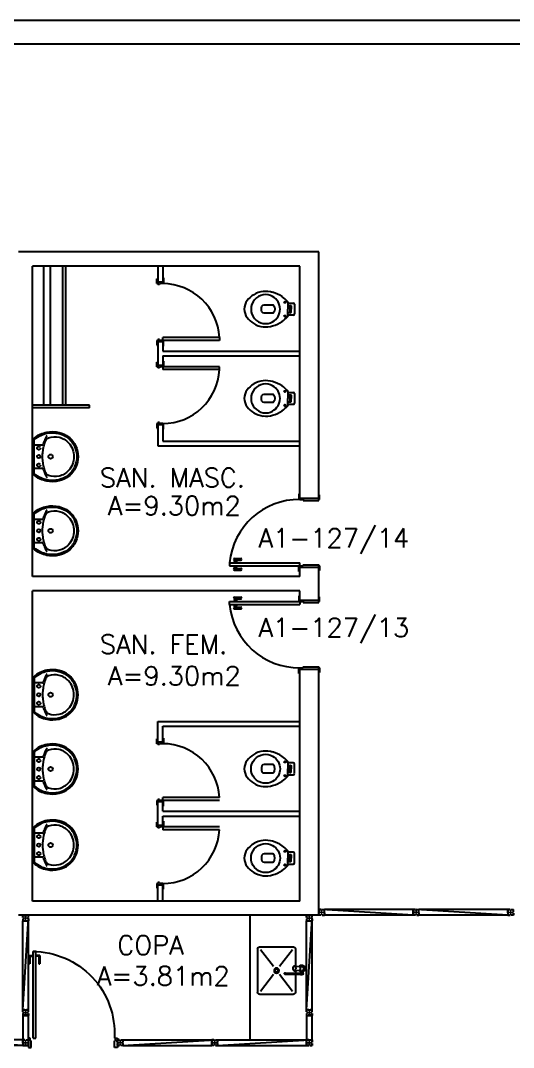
# Model space of a CAD drawing. Extents: x -31 to 207, y 425 to 518.
# Drawn here: x 105.24 to 110.45, y 444.91 to 455.77 of the extents above; entities that cross this region are included whole.
import ezdxf
from ezdxf.enums import TextEntityAlignment as Align

# ---------------------------------------------------------------- set-up
doc = ezdxf.new("R2010")
doc.units = 0
doc.header["$LTSCALE"] = 0.01
doc.header["$MEASUREMENT"] = 0
doc.linetypes.add('HIDDEN', pattern=[0.375, 0.25, -0.125])
doc.layers.get('0').update_dxf_attribs({"linetype": 'CONTINUOUS'})
for name, color, linetype in [('ALV', 2, 'CONTINUOUS'), ('AREA', 2, 'CONTINUOUS'), ('BANC', 2, 'CONTINUOUS'), ('DIV', 2, 'CONTINUOUS'), ('PEÇAS', 1, 'CONTINUOUS'), ('PORTA', 2, 'CONTINUOUS'), ('TEXTO', 2, 'CONTINUOUS'), ('TEXTO-ENDEREÇO', 2, 'CONTINUOUS')]:
    doc.layers.add(name, color=color, linetype=linetype)
doc.styles.add('UNB-100', font='simplex.shx', dxfattribs={"height": 0.2})
doc.styles.add('UNB-100-1', font='simplex.shx', dxfattribs={"height": 0.2})

# ---------------------------------------------------------------- blocks, each defined once
blk = doc.blocks.new('DIVMT-SLS')
for p, q in [((-0.03, 0.03), (-0.03, 0.006)), ((-0.008, 0.03), (-0.03, 0.03)), ((-0.0185, 0.006), (-0.03, 0.006)), ((-0.0185, -0.006), (-0.0185, 0.006)), ((-0.008, 0.03), (-0.008, 0.02)), ((-0.008, 0.02), (0.008, 0.02)), ((-0.0051, 0), (0.0051, 0)), ((0.0051, 0), (-0.0051, 0)), ((-0.0051, 0), (0.0051, 0)), ((0.97, -0.03), (0, 0.03)), ((0, -0.0051), (0, 0.0051)), ((0, 0.0051), (0, -0.0051)), ((0.008, 0.03), (0.008, 0.02)), ((0.008, 0.03), (0.03, 0.03)), ((0.0205, 0.006), (0.03, 0.006)), ((0.0205, -0.006), (0.0205, 0.006)), ((0.0205, 0.006), (0.0205, -0.006)), ((0.0205, 0.006), (0.03, 0.006)), ((0.97, 0.03), (0.03, 0.03)), ((0.03, 0.006), (0.03, 0.03)), ((0.03, -0.03), (0.03, 0.03)), ((0.03, -0.005), (0.03, 0.005)), ((0.97, 0.03), (0.97, 0.009)), ((0.97, 0.009), (0.97, 0.027)), ((0.9795, 0.006), (0.97, 0.006)), ((0.97, -0.005), (0.97, 0.005)), ((0.9795, 0.006), (0.9795, -0.006)), ((1.0051, 0), (0.9949, 0)), ((1, 0.0051), (1, -0.0051)), ((-0.0185, -0.006), (-0.03, -0.006)), ((-0.03, -0.03), (-0.03, -0.006)), ((-0.008, -0.03), (-0.03, -0.03)), ((-0.008, -0.03), (-0.008, -0.02)), ((-0.008, -0.02), (0.008, -0.02)), ((0.008, -0.03), (0.008, -0.02)), ((0.008, -0.03), (0.03, -0.03)), ((0.0205, -0.006), (0.03, -0.006)), ((0.0205, -0.006), (0.03, -0.006)), ((0.03, -0.006), (0.03, -0.03)), ((0.97, -0.03), (0.03, -0.03)), ((0.9795, -0.006), (0.97, -0.006)), ((0.97, -0.009), (0.97, -0.027))]:
    blk.add_line(p, q)
blk = doc.blocks.new('A$C05182219')
at = {"layer": 'DIV'}
for p, q in [((0, 0.038), (0, 0.06)), ((0.024, 0.06), (0, 0.06)), ((0, 0.038), (0.01, 0.038)), ((0, 0.022), (0, 0)), ((0, 0.022), (0.01, 0.022)), ((0, 0), (0.024, 0)), ((0.01, 0.022), (0.01, 0.038)), ((0.024, 0.051), (0.024, 0.06)), ((0.024, 0.051), (0.024, 0.06)), ((0.024, 0.051), (0.036, 0.051)), ((0.036, 0.051), (0.024, 0.051)), ((0.036, 0.012), (0.024, 0.012)), ((0.024, 0.012), (0.024, 0)), ((0.025, 0.03), (0.035, 0.03)), ((0.035, 0.03), (0.025, 0.03)), ((0.03, 0.025), (0.03, 0.035)), ((0.03, 0.035), (0.03, 0.025)), ((0.03, 0.025), (0.03, 0.035)), ((0.036, 0.051), (0.036, 0.06)), ((0.036, 0.051), (0.036, 0.06)), ((0.036, 0.06), (0.06, 0.06)), ((0.036, 0.012), (0.036, 0)), ((0.06, 0), (0.036, 0)), ((0.05, 0.022), (0.05, 0.038)), ((0.06, 0.038), (0.05, 0.038)), ((0.06, 0.022), (0.05, 0.022)), ((0.06, 0.038), (0.06, 0.06)), ((0.06, 0.022), (0.06, 0))]:
    blk.add_line(p, q, dxfattribs=at)
blk = doc.blocks.new('PDV2D-SLS')
at = {"layer": 'DIV'}
for p, q in [((0.03, 0.05), (0.06, 0.05)), ((0.03, 0.035), (0.03, 0.05)), ((0.03, -0.035), (0.03, 0.035)), ((0.06, 0.05), (0.06, -0.02)), ((0.941, 0.05), (0.941, -0.02)), ((0.971, 0.05), (0.941, 0.05)), ((0.971, 0.035), (0.971, 0.05)), ((0.971, -0.035), (0.971, 0.035)), ((0.03, -0.05), (0.03, -0.035)), ((0.05, -0.05), (0.03, -0.05)), ((0.05, -0.02), (0.06, -0.02)), ((0.05, -0.02), (0.05, -0.05)), ((0.079, -0.05), (0.109, -0.05)), ((0.079, -0.05), (0.079, -0.965)), ((0.109, -0.05), (0.109, -0.965)), ((0.951, -0.02), (0.941, -0.02)), ((0.951, -0.02), (0.951, -0.05)), ((0.951, -0.05), (0.971, -0.05)), ((0.971, -0.05), (0.971, -0.035)), ((0.036, -0.925), (0.036, -0.835)), ((0.046, -0.835), (0.036, -0.835)), ((0.046, -0.915), (0.046, -0.835)), ((0.141, -0.915), (0.141, -0.835)), ((0.141, -0.835), (0.151, -0.835)), ((0.151, -0.925), (0.151, -0.835)), ((0.036, -0.925), (0.076, -0.925)), ((0.046, -0.915), (0.076, -0.915)), ((0.109, -0.965), (0.079, -0.965)), ((0.141, -0.915), (0.111, -0.915)), ((0.151, -0.925), (0.111, -0.925))]:
    blk.add_line(p, q, dxfattribs=at)
blk.add_arc((0.076, -0.1), 0.865, 270, 3.3214, dxfattribs=at)
blk = doc.blocks.new('A$C176C1979')
at = {"layer": 'DIV'}
for p, q in [((0, 0.038), (0, 0.06)), ((0.024, 0.06), (0, 0.06)), ((0, 0.038), (0.01, 0.038)), ((0, 0.022), (0, 0)), ((0, 0.022), (0.01, 0.022)), ((0, 0), (0.024, 0)), ((0.01, 0.022), (0.01, 0.038)), ((0.024, 0.051), (0.024, 0.06)), ((0.024, 0.051), (0.024, 0.06)), ((0.024, 0.051), (0.036, 0.051)), ((0.036, 0.051), (0.024, 0.051)), ((0.036, 0.012), (0.024, 0.012)), ((0.024, 0.012), (0.024, 0)), ((0.025, 0.03), (0.035, 0.03)), ((0.035, 0.03), (0.025, 0.03)), ((0.03, 0.025), (0.03, 0.035)), ((0.03, 0.035), (0.03, 0.025)), ((0.03, 0.025), (0.03, 0.035)), ((0.036, 0.051), (0.036, 0.06)), ((0.036, 0.051), (0.036, 0.06)), ((0.036, 0.06), (0.06, 0.06)), ((0.036, 0.012), (0.036, 0)), ((0.06, 0), (0.036, 0)), ((0.05, 0.022), (0.05, 0.038)), ((0.06, 0.038), (0.05, 0.038)), ((0.06, 0.022), (0.05, 0.022)), ((0.06, 0.038), (0.06, 0.06)), ((0.06, 0.022), (0.06, 0))]:
    blk.add_line(p, q, dxfattribs=at)
blk = doc.blocks.new('A$C59127E7D')
at = {"layer": 'DIV'}
for p, q in [((0, 0.038), (0, 0.06)), ((0.024, 0.06), (0, 0.06)), ((0, 0.038), (0.01, 0.038)), ((0, 0.022), (0, 0)), ((0, 0.022), (0.01, 0.022)), ((0, 0), (0.024, 0)), ((0.01, 0.022), (0.01, 0.038)), ((0.024, 0.051), (0.024, 0.06)), ((0.024, 0.051), (0.024, 0.06)), ((0.024, 0.051), (0.036, 0.051)), ((0.036, 0.051), (0.024, 0.051)), ((0.036, 0.012), (0.024, 0.012)), ((0.024, 0.012), (0.024, 0)), ((0.025, 0.03), (0.035, 0.03)), ((0.035, 0.03), (0.025, 0.03)), ((0.03, 0.025), (0.03, 0.035)), ((0.03, 0.035), (0.03, 0.025)), ((0.03, 0.025), (0.03, 0.035)), ((0.036, 0.051), (0.036, 0.06)), ((0.036, 0.051), (0.036, 0.06)), ((0.036, 0.06), (0.06, 0.06)), ((0.036, 0.012), (0.036, 0)), ((0.06, 0), (0.036, 0)), ((0.05, 0.022), (0.05, 0.038)), ((0.06, 0.038), (0.05, 0.038)), ((0.06, 0.022), (0.05, 0.022)), ((0.06, 0.038), (0.06, 0.06)), ((0.06, 0.022), (0.06, 0))]:
    blk.add_line(p, q, dxfattribs=at)
blk = doc.blocks.new('INOXA1-P-TTN')
for p, q in [((0.12, 0.23), (0.12, 0.047)), ((0.22, 0.25), (0.14, 0.25)), ((0.15, 0.22), (0.287, 0.043)), ((0.5, 0.25), (0.22, 0.25)), ((0.353, 0.043), (0.49, 0.22)), ((0.52, 0.23), (0.52, -0.23)), ((0.043, 0.008), (0.043, -0.022)), ((0.062, 0.04), (0.071, 0.04)), ((0.131, 0.048), (0.076, 0.043)), ((0.131, -0.002), (0.076, 0.003)), ((0.22, -0.027), (0.054, -0.027)), ((0.22, -0.037), (0.054, -0.037)), ((0.063, -0.003), (0.063, -0.021)), ((0.12, -0.001), (0.12, -0.027)), ((0.12, -0.037), (0.12, -0.23)), ((0.15, -0.22), (0.287, -0.043)), ((0.231, -0.027), (0.22, -0.027)), ((0.231, -0.037), (0.22, -0.037)), ((0.353, -0.043), (0.49, -0.22)), ((0.22, -0.25), (0.14, -0.25)), ((0.5, -0.25), (0.22, -0.25))]:
    blk.add_line(p, q)
blk.add_lwpolyline([(0.076, 0.003), (0.072, 0.004), (0.069, 0.009), (0.067, 0.015), (0.066, 0.023), (0.067, 0.031), (0.069, 0.037), (0.072, 0.042), (0.076, 0.043)])
blk.add_lwpolyline([(0.131, 0.048), (0.137, 0.046), (0.143, 0.041), (0.147, 0.033), (0.148, 0.023), (0.147, 0.013), (0.143, 0.006), (0.137, 0), (0.131, -0.002), (0.125, 0), (0.119, 0.006), (0.115, 0.013), (0.114, 0.023), (0.115, 0.033), (0.119, 0.041), (0.125, 0.046)], close=True)
for radius in [0.0266, 0.0163]:
    blk.add_circle((0.32, 0), radius)
for centre, radius, start, end in [((0.14, 0.23), 0.02, 90, 180), ((0.5, 0.23), 0.02, 360, 90), ((0.054, 0.023), 0.0349, 36.1705, 252.2568), ((0.054, 0.023), 0.0189, 62.7367, 235.7375), ((0.073, -0.003), 0.01, 102.8285, 180), ((0.054, 0.023), 0.0349, 285.5373, 323.9987), ((0.054, -0.032), 0.0145, 20.161, 339.839), ((0.054, -0.032), 0.005, 90.0037, 269.9963), ((0.231, -0.032), 0.00738, 222.6559, 137.3441), ((0.231, -0.032), 0.005, 269.9935, 90.0065), ((0.14, -0.23), 0.02, 180, 270), ((0.5, -0.23), 0.02, 270, 360)]:
    blk.add_arc(centre, radius, start, end)

msp = doc.modelspace()

# ---------------------------------------------------------------- linework, layer by layer
at = {"layer": 'ALV'}
for p, q in [((108.39, 453.324), (105.215, 453.324)), ((108.39, 450.72), (108.39, 453.324)), ((105.365, 449.89), (105.365, 453.174)), ((108.19, 453.174), (105.365, 453.174)), ((105.485, 451.704), (105.485, 453.174)), ((105.555, 451.704), (105.555, 453.174)), ((105.685, 451.704), (105.685, 453.174)), ((105.715, 451.704), (105.715, 453.174)), ((108.19, 450.72), (108.19, 453.174)), ((105.965, 451.704), (105.365, 451.704)), ((105.965, 451.674), (105.365, 451.674)), ((105.965, 451.674), (105.965, 451.704)), ((108.19, 450.72), (108.39, 450.72)), ((108.19, 449.99), (108.39, 449.99)), ((108.19, 449.89), (108.19, 449.99)), ((108.19, 449.89), (108.19, 449.99)), ((108.39, 449.64), (108.39, 449.99)), ((108.39, 449.64), (108.39, 449.99)), ((108.19, 449.89), (105.365, 449.89)), ((108.19, 449.74), (105.365, 449.74)), ((105.365, 446.457), (105.365, 449.74)), ((108.19, 449.64), (108.19, 449.74)), ((108.19, 449.64), (108.19, 449.74)), ((108.19, 449.64), (108.39, 449.64)), ((108.19, 448.91), (108.39, 448.91)), ((108.19, 446.457), (108.19, 448.91)), ((108.39, 446.307), (108.39, 448.91)), ((108.19, 446.457), (105.365, 446.457)), ((108.39, 446.307), (105.215, 446.307))]:
    msp.add_line(p, q, dxfattribs=at)
at = {"layer": 'BANC'}
for p, q in [((198.406, 455.772), (-17.61, 455.772)), ((198.406, 455.522), (-17.61, 455.522)), ((107.66, 446.307), (107.66, 444.988))]:
    msp.add_line(p, q, dxfattribs=at)
at = {"layer": 'DIV'}
for p, q in [((106.69, 453.174), (106.69, 453.004)), ((106.74, 453.174), (106.74, 453.004)), ((106.68, 452.989), (106.68, 453.039)), ((106.68, 453.039), (106.69, 453.039)), ((106.74, 453.049), (106.75, 453.049)), ((106.75, 453.049), (106.75, 452.999)), ((106.69, 452.989), (106.68, 452.989)), ((106.74, 453.004), (106.69, 453.004)), ((106.69, 453.004), (106.69, 452.989)), ((106.69, 452.979), (106.69, 452.989)), ((106.705, 452.979), (106.69, 452.979)), ((106.74, 452.989), (106.705, 452.989)), ((106.705, 452.989), (106.705, 452.979)), ((106.74, 453.004), (106.74, 452.999)), ((106.75, 452.999), (106.74, 452.999)), ((106.74, 452.999), (106.74, 452.989)), ((106.69, 452.389), (106.68, 452.389)), ((106.68, 452.389), (106.68, 452.339)), ((106.705, 452.399), (106.69, 452.399)), ((106.69, 452.399), (106.69, 452.389)), ((106.69, 452.374), (106.69, 452.389)), ((106.705, 452.389), (106.705, 452.399)), ((106.74, 452.389), (106.705, 452.389)), ((107.34, 452.419), (106.74, 452.419)), ((106.74, 452.389), (106.74, 452.419)), ((106.74, 452.379), (106.74, 452.389)), ((107.34, 452.389), (106.74, 452.389)), ((106.75, 452.379), (106.74, 452.379)), ((106.74, 452.374), (106.74, 452.379)), ((106.75, 452.329), (106.75, 452.379)), ((107.34, 452.419), (107.34, 452.389)), ((106.68, 452.339), (106.69, 452.339)), ((106.74, 452.374), (106.69, 452.374)), ((106.69, 452.374), (106.69, 452.124)), ((106.74, 452.374), (106.74, 452.274)), ((106.74, 452.329), (106.75, 452.329)), ((106.74, 452.274), (108.19, 452.274)), ((106.68, 452.109), (106.68, 452.159)), ((106.68, 452.159), (106.69, 452.159)), ((106.74, 452.224), (108.19, 452.224)), ((106.74, 452.224), (106.74, 452.124)), ((106.74, 452.169), (106.75, 452.169)), ((106.75, 452.169), (106.75, 452.119)), ((106.69, 452.109), (106.68, 452.109)), ((106.74, 452.124), (106.69, 452.124)), ((106.69, 452.124), (106.69, 452.109)), ((106.69, 452.099), (106.69, 452.109)), ((106.705, 452.099), (106.69, 452.099)), ((106.74, 452.109), (106.705, 452.109)), ((106.705, 452.109), (106.705, 452.099)), ((106.74, 452.124), (106.74, 452.119)), ((106.75, 452.119), (106.74, 452.119)), ((106.74, 452.119), (106.74, 452.109)), ((107.34, 452.109), (106.74, 452.109)), ((106.74, 452.109), (106.74, 452.079)), ((107.34, 452.079), (106.74, 452.079)), ((107.34, 452.079), (107.34, 452.109)), ((106.69, 451.509), (106.68, 451.509)), ((106.68, 451.509), (106.68, 451.459)), ((106.705, 451.519), (106.69, 451.519)), ((106.69, 451.519), (106.69, 451.509)), ((106.69, 451.494), (106.69, 451.509)), ((106.705, 451.509), (106.705, 451.519)), ((106.74, 451.509), (106.705, 451.509)), ((106.74, 451.499), (106.74, 451.509)), ((106.68, 451.459), (106.69, 451.459)), ((106.69, 451.494), (106.69, 451.274)), ((106.74, 451.494), (106.69, 451.494)), ((106.75, 451.499), (106.74, 451.499)), ((106.74, 451.494), (106.74, 451.499)), ((106.74, 451.494), (106.74, 451.324)), ((106.74, 451.449), (106.75, 451.449)), ((106.75, 451.449), (106.75, 451.499)), ((106.74, 451.324), (108.19, 451.324)), ((106.69, 451.274), (108.19, 451.274)), ((106.69, 448.137), (106.69, 448.357)), ((106.69, 448.357), (108.19, 448.357)), ((106.74, 448.137), (106.74, 448.307)), ((106.74, 448.307), (108.19, 448.307)), ((106.68, 448.172), (106.69, 448.172)), ((106.68, 448.122), (106.68, 448.172)), ((106.74, 448.182), (106.75, 448.182)), ((106.75, 448.182), (106.75, 448.132)), ((106.69, 448.122), (106.68, 448.122)), ((106.69, 448.137), (106.69, 448.122)), ((106.74, 448.137), (106.69, 448.137)), ((106.69, 448.112), (106.69, 448.122)), ((106.705, 448.112), (106.69, 448.112)), ((106.705, 448.122), (106.705, 448.112)), ((106.74, 448.122), (106.705, 448.122)), ((106.74, 448.137), (106.74, 448.132)), ((106.74, 448.132), (106.74, 448.122)), ((106.75, 448.132), (106.74, 448.132)), ((106.68, 447.522), (106.68, 447.472)), ((106.69, 447.522), (106.68, 447.522)), ((106.69, 447.532), (106.69, 447.522)), ((106.705, 447.532), (106.69, 447.532)), ((106.69, 447.507), (106.69, 447.522)), ((106.69, 447.257), (106.69, 447.507)), ((106.74, 447.507), (106.69, 447.507)), ((106.705, 447.522), (106.705, 447.532)), ((106.74, 447.522), (106.705, 447.522)), ((106.74, 447.522), (106.74, 447.552)), ((107.34, 447.552), (106.74, 447.552)), ((107.34, 447.522), (106.74, 447.522)), ((106.74, 447.512), (106.74, 447.522)), ((106.74, 447.507), (106.74, 447.512)), ((106.75, 447.512), (106.74, 447.512)), ((106.74, 447.407), (106.74, 447.507)), ((106.75, 447.462), (106.75, 447.512)), ((106.68, 447.472), (106.69, 447.472)), ((106.74, 447.462), (106.75, 447.462)), ((106.74, 447.407), (108.19, 447.407)), ((106.68, 447.292), (106.69, 447.292)), ((106.68, 447.242), (106.68, 447.292)), ((106.74, 447.257), (106.74, 447.357)), ((106.74, 447.357), (108.19, 447.357)), ((106.74, 447.302), (106.75, 447.302)), ((106.75, 447.302), (106.75, 447.252)), ((106.69, 447.242), (106.68, 447.242)), ((106.69, 447.257), (106.69, 447.242)), ((106.74, 447.257), (106.69, 447.257)), ((106.69, 447.232), (106.69, 447.242)), ((106.705, 447.232), (106.69, 447.232)), ((106.705, 447.242), (106.705, 447.232)), ((106.74, 447.242), (106.705, 447.242)), ((106.74, 447.257), (106.74, 447.252)), ((106.74, 447.252), (106.74, 447.242)), ((106.75, 447.252), (106.74, 447.252)), ((106.74, 447.242), (106.74, 447.212)), ((107.34, 447.242), (106.74, 447.242)), ((107.34, 447.212), (106.74, 447.212)), ((106.68, 446.642), (106.68, 446.592)), ((106.69, 446.642), (106.68, 446.642)), ((106.69, 446.652), (106.69, 446.642)), ((106.705, 446.652), (106.69, 446.652)), ((106.69, 446.627), (106.69, 446.642)), ((106.74, 446.627), (106.69, 446.627)), ((106.69, 446.457), (106.69, 446.627)), ((106.705, 446.642), (106.705, 446.652)), ((106.74, 446.642), (106.705, 446.642)), ((106.74, 446.632), (106.74, 446.642)), ((106.74, 446.627), (106.74, 446.632)), ((106.75, 446.632), (106.74, 446.632)), ((106.74, 446.457), (106.74, 446.627)), ((106.75, 446.582), (106.75, 446.632)), ((105.26, 445.247), (105.26, 444.988)), ((105.26, 445.247), (105.32, 445.247)), ((105.32, 444.988), (105.32, 445.247)), ((108.26, 445.247), (108.32, 445.247)), ((108.26, 445.247), (108.26, 444.988)), ((108.32, 444.988), (108.32, 445.247)), ((105.26, 444.928), (105.32, 444.928)), ((108.26, 444.988), (108.32, 444.988))]:
    msp.add_line(p, q, dxfattribs=at)
for centre, start, end in [((106.74, 452.389), 2.866, 90), ((106.74, 452.109), 270, 357.134), ((106.74, 447.522), 2.866, 90), ((106.74, 447.242), 270, 357.134)]:
    msp.add_arc(centre, 0.6, start, end, dxfattribs=at)
at = {"layer": 'PEÇAS'}
for p, q in [((108.063, 452.794), (108.063, 452.789)), ((108.063, 452.789), (108.063, 452.782)), ((108.063, 452.782), (108.121, 452.782)), ((108.133, 452.771), (108.133, 452.719)), ((108.133, 452.719), (108.133, 452.668)), ((108.063, 452.657), (108.063, 452.65)), ((108.121, 452.657), (108.063, 452.657)), ((108.063, 452.65), (108.063, 452.645)), ((108.063, 451.849), (108.063, 451.844)), ((108.063, 451.844), (108.063, 451.837)), ((108.063, 451.837), (108.121, 451.837)), ((108.133, 451.826), (108.133, 451.775)), ((108.133, 451.775), (108.133, 451.723)), ((108.063, 451.712), (108.063, 451.706)), ((108.121, 451.712), (108.063, 451.712)), ((108.063, 451.706), (108.063, 451.7)), ((105.38, 451.284), (105.469, 451.284)), ((105.469, 451.033), (105.38, 451.033)), ((105.38, 450.499), (105.469, 450.499)), ((105.469, 450.248), (105.38, 450.248)), ((105.469, 448.765), (105.38, 448.765)), ((105.38, 448.514), (105.469, 448.514)), ((105.469, 447.98), (105.38, 447.98)), ((108.063, 447.925), (108.063, 447.931)), ((108.063, 447.919), (108.063, 447.925)), ((108.121, 447.919), (108.063, 447.919)), ((108.133, 447.856), (108.133, 447.908)), ((108.133, 447.805), (108.133, 447.856)), ((105.38, 447.729), (105.469, 447.729)), ((108.063, 447.794), (108.121, 447.794)), ((108.063, 447.787), (108.063, 447.794)), ((108.063, 447.782), (108.063, 447.787)), ((105.469, 447.175), (105.38, 447.175)), ((108.063, 446.981), (108.063, 446.986)), ((108.063, 446.974), (108.063, 446.981)), ((108.121, 446.974), (108.063, 446.974)), ((108.133, 446.912), (108.133, 446.963)), ((105.38, 446.924), (105.469, 446.924)), ((108.063, 446.849), (108.121, 446.849)), ((108.063, 446.842), (108.063, 446.849)), ((108.063, 446.837), (108.063, 446.842)), ((108.133, 446.86), (108.133, 446.912))]:
    msp.add_line(p, q, dxfattribs=at)
for points in [[(107.981, 452.719, 0.268395), (107.903, 452.853, 0.179674), (107.803, 452.87, 0.170707), (107.712, 452.819, 0.179561), (107.675, 452.719, 0.179561), (107.712, 452.619, 0.170707), (107.803, 452.568, 0.179674), (107.903, 452.586, 0.268395)], [(107.79, 452.689, -0.183333), (107.79, 452.749, -0.302776), (107.813, 452.764), (107.909, 452.764, -0.370787), (107.909, 452.675), (107.813, 452.675, -0.302776)], [(107.981, 451.775, 0.268395), (107.903, 451.908, 0.179674), (107.803, 451.926, 0.170707), (107.712, 451.875, 0.179561), (107.675, 451.775, 0.179561), (107.712, 451.675, 0.170707), (107.803, 451.624, 0.179674), (107.903, 451.641, 0.268395)], [(107.79, 451.745, -0.183333), (107.79, 451.805, -0.302776), (107.813, 451.819), (107.909, 451.819, -0.370787), (107.909, 451.73), (107.813, 451.73, -0.302776)], [(105.845, 451.159, -0.108162), (105.821, 451.047, -0.130345), (105.745, 450.949, -0.098496), (105.645, 450.902, -0.106524), (105.515, 450.899, -0.056129), (105.445, 450.922, -0.077465), (105.369, 450.974, -0.260144), (105.365, 450.984), (105.365, 451.159), (105.365, 451.334, -0.260144), (105.369, 451.344, -0.077465), (105.445, 451.395, -0.056129), (105.515, 451.418, -0.106524), (105.645, 451.415, -0.098496), (105.745, 451.368, -0.130345), (105.821, 451.27, -0.108162)], [(105.8, 451.159, -0.185962), (105.745, 451.012, -0.148743), (105.645, 450.953, -0.142138), (105.533, 450.959, -0.114165), (105.517, 450.967, -0.094603), (105.507, 450.98, -0.04407), (105.498, 451.002, -0.029789), (105.484, 451.049, -0.032251), (105.473, 451.109, -0.033186), (105.47, 451.159, -0.033186), (105.473, 451.209, -0.032251), (105.484, 451.269, -0.029789), (105.498, 451.316, -0.04407), (105.507, 451.338, -0.094603), (105.517, 451.351, -0.114165), (105.533, 451.359, -0.142138), (105.645, 451.364, -0.148743), (105.745, 451.305, -0.185962)], [(105.845, 450.374, -0.108162), (105.821, 450.262, -0.130345), (105.745, 450.164, -0.098496), (105.645, 450.117, -0.106524), (105.515, 450.114, -0.056129), (105.445, 450.137, -0.077465), (105.369, 450.189, -0.260144), (105.365, 450.199), (105.365, 450.374), (105.365, 450.549, -0.260144), (105.369, 450.559, -0.077465), (105.445, 450.61, -0.056129), (105.515, 450.633, -0.106524), (105.645, 450.63, -0.098496), (105.745, 450.583, -0.130345), (105.821, 450.485, -0.108162)], [(105.8, 450.374, -0.185962), (105.745, 450.227, -0.148743), (105.645, 450.168, -0.142138), (105.533, 450.174, -0.114165), (105.517, 450.182, -0.094603), (105.507, 450.195, -0.04407), (105.498, 450.216, -0.029789), (105.484, 450.264, -0.032251), (105.473, 450.324, -0.033186), (105.47, 450.374, -0.033186), (105.473, 450.424, -0.032251), (105.484, 450.484, -0.029789), (105.498, 450.531, -0.04407), (105.507, 450.552, -0.094603), (105.517, 450.565, -0.114165), (105.533, 450.574, -0.142138), (105.645, 450.579, -0.148743), (105.745, 450.52, -0.185962)], [(105.845, 448.64, 0.108162), (105.821, 448.751, 0.130345), (105.745, 448.849, 0.098496), (105.645, 448.896, 0.106524), (105.515, 448.899, 0.056129), (105.445, 448.876, 0.077465), (105.369, 448.825, 0.260144), (105.365, 448.815), (105.365, 448.64), (105.365, 448.465, 0.260144), (105.369, 448.455, 0.077465), (105.445, 448.403, 0.056129), (105.515, 448.38, 0.106524), (105.645, 448.383, 0.098496), (105.745, 448.43, 0.130345), (105.821, 448.528, 0.108162)], [(105.8, 448.64, 0.185962), (105.745, 448.786, 0.148743), (105.645, 448.845, 0.142138), (105.533, 448.84, 0.114165), (105.517, 448.832, 0.094603), (105.507, 448.818, 0.04407), (105.498, 448.797, 0.029789), (105.484, 448.75, 0.032251), (105.473, 448.69, 0.033186), (105.47, 448.64, 0.033186), (105.473, 448.59, 0.032251), (105.484, 448.53, 0.029789), (105.498, 448.482, 0.04407), (105.507, 448.461, 0.094603), (105.517, 448.448, 0.114165), (105.533, 448.44, 0.142138), (105.645, 448.434, 0.148743), (105.745, 448.493, 0.185962)], [(105.845, 447.854, 0.108162), (105.821, 447.966, 0.130345), (105.745, 448.064, 0.098496), (105.645, 448.111, 0.106524), (105.515, 448.114, 0.056129), (105.445, 448.091, 0.077465), (105.369, 448.039, 0.260144), (105.365, 448.029), (105.365, 447.854), (105.365, 447.679, 0.260144), (105.369, 447.669, 0.077465), (105.445, 447.618, 0.056129), (105.515, 447.595, 0.106524), (105.645, 447.598, 0.098496), (105.745, 447.645, 0.130345), (105.821, 447.743, 0.108162)], [(105.8, 447.854, 0.185962), (105.745, 448.001, 0.148743), (105.645, 448.06, 0.142138), (105.533, 448.054, 0.114165), (105.517, 448.046, 0.094603), (105.507, 448.033, 0.04407), (105.498, 448.012, 0.029789), (105.484, 447.964, 0.032251), (105.473, 447.904, 0.033186), (105.47, 447.854, 0.033186), (105.473, 447.804, 0.032251), (105.484, 447.744, 0.029789), (105.498, 447.697, 0.04407), (105.507, 447.676, 0.094603), (105.517, 447.662, 0.114165), (105.533, 447.654, 0.142138), (105.645, 447.649, 0.148743), (105.745, 447.708, 0.185962)], [(107.981, 447.856, -0.268395), (107.903, 447.723, -0.179674), (107.803, 447.705, -0.170707), (107.712, 447.756, -0.179561), (107.675, 447.856, -0.179561), (107.712, 447.956, -0.170707), (107.803, 448.007, -0.179674), (107.903, 447.99, -0.268395)], [(107.79, 447.886, 0.183333), (107.79, 447.826, 0.302776), (107.813, 447.812), (107.909, 447.812, 0.370787), (107.909, 447.901), (107.813, 447.901, 0.302776)], [(105.845, 447.049, 0.108162), (105.821, 447.161, 0.130345), (105.745, 447.259, 0.098496), (105.645, 447.306, 0.106524), (105.515, 447.309, 0.056129), (105.445, 447.286, 0.077465), (105.369, 447.234, 0.260144), (105.365, 447.224), (105.365, 447.049), (105.365, 446.874, 0.260144), (105.369, 446.864, 0.077465), (105.445, 446.813, 0.056129), (105.515, 446.79, 0.106524), (105.645, 446.793, 0.098496), (105.745, 446.84, 0.130345), (105.821, 446.938, 0.108162)], [(105.8, 447.049, 0.185962), (105.745, 447.196, 0.148743), (105.645, 447.255, 0.142138), (105.533, 447.249, 0.114165), (105.517, 447.241, 0.094603), (105.507, 447.228, 0.04407), (105.498, 447.206, 0.029789), (105.484, 447.159, 0.032251), (105.473, 447.099, 0.033186), (105.47, 447.049, 0.033186), (105.473, 446.999, 0.032251), (105.484, 446.939, 0.029789), (105.498, 446.892, 0.04407), (105.507, 446.87, 0.094603), (105.517, 446.857, 0.114165), (105.533, 446.849, 0.142138), (105.645, 446.844, 0.148743), (105.745, 446.903, 0.185962)], [(107.981, 446.912, -0.268395), (107.903, 446.778, -0.179674), (107.803, 446.761, -0.170707), (107.712, 446.812, -0.179561), (107.675, 446.912, -0.179561), (107.712, 447.012, -0.170707), (107.803, 447.063, -0.179674), (107.903, 447.045, -0.268395)], [(107.79, 446.942, 0.183333), (107.79, 446.882, 0.302776), (107.813, 446.867), (107.909, 446.867, 0.370787), (107.909, 446.956), (107.813, 446.956, 0.302776)]]:
    msp.add_lwpolyline(points, format="xyb", close=True, dxfattribs=at)
for points in [[(108.063, 452.782), (108.063, 452.719)], [(108.063, 452.657), (108.063, 452.719)], [(108.086, 452.755), (108.086, 452.719), (108.086, 452.684)], [(108.063, 451.837), (108.063, 451.775)], [(108.063, 451.712), (108.063, 451.775)], [(108.086, 451.81), (108.086, 451.775), (108.086, 451.739)], [(108.063, 447.919), (108.063, 447.856)], [(108.063, 447.794), (108.063, 447.856)], [(108.086, 447.821), (108.086, 447.856), (108.086, 447.892)], [(108.063, 446.974), (108.063, 446.912)], [(108.086, 446.876), (108.086, 446.912), (108.086, 446.947)], [(108.063, 446.849), (108.063, 446.912)]]:
    msp.add_lwpolyline(points, dxfattribs=at)
for points in [[(108.063, 452.763, 0.380199), (108.071, 452.755), (108.082, 452.755, 0.087349), (108.086, 452.756, -0.172037), (108.094, 452.756, -0.102747), (108.096, 452.755, -0.167994), (108.098, 452.751), (108.098, 452.719)], [(108.063, 452.676, -0.380199), (108.071, 452.683), (108.082, 452.683, -0.087349), (108.086, 452.682, 0.172037), (108.094, 452.682, 0.102747), (108.096, 452.684, 0.167994), (108.098, 452.688), (108.098, 452.719)], [(108.063, 451.819, 0.380199), (108.071, 451.811), (108.082, 451.811, 0.087349), (108.086, 451.812, -0.172037), (108.094, 451.812, -0.102747), (108.096, 451.811, -0.167994), (108.098, 451.806), (108.098, 451.775)], [(108.063, 451.731, -0.380199), (108.071, 451.739), (108.082, 451.739, -0.087349), (108.086, 451.738, 0.172037), (108.094, 451.738, 0.102747), (108.096, 451.739, 0.167994), (108.098, 451.743), (108.098, 451.775)], [(105.832, 451.159, -0.108329), (105.809, 451.053, -0.130418), (105.737, 450.96, -0.098355), (105.641, 450.915, -0.106392), (105.517, 450.912, -0.055971), (105.45, 450.934, -0.069473), (105.385, 450.977, -0.21084), (105.38, 450.989), (105.38, 451.159), (105.38, 451.329, -0.21084), (105.385, 451.341, -0.069473), (105.45, 451.384, -0.055971), (105.517, 451.406, -0.106392), (105.641, 451.403, -0.098355), (105.737, 451.358, -0.130418), (105.809, 451.265, -0.108329), (105.832, 451.159)], [(105.832, 450.374, -0.108329), (105.809, 450.267, -0.130418), (105.737, 450.174, -0.098355), (105.641, 450.13, -0.106392), (105.517, 450.127, -0.055971), (105.45, 450.149, -0.069473), (105.385, 450.192, -0.21084), (105.38, 450.204), (105.38, 450.374), (105.38, 450.544, -0.21084), (105.385, 450.555, -0.069473), (105.45, 450.598, -0.055971), (105.517, 450.62, -0.106392), (105.641, 450.617, -0.098355), (105.737, 450.573, -0.130418), (105.809, 450.48, -0.108329), (105.832, 450.374)], [(105.832, 448.64, 0.108329), (105.809, 448.746, 0.130418), (105.737, 448.839, 0.098355), (105.641, 448.884, 0.106392), (105.517, 448.886, 0.055971), (105.45, 448.864, 0.069473), (105.385, 448.821, 0.21084), (105.38, 448.81), (105.38, 448.64), (105.38, 448.47, 0.21084), (105.385, 448.458, 0.069473), (105.45, 448.415, 0.055971), (105.517, 448.393, 0.106392), (105.641, 448.396, 0.098355), (105.737, 448.441, 0.130418), (105.809, 448.533, 0.108329), (105.832, 448.64)], [(105.832, 447.854, 0.108329), (105.809, 447.961, 0.130418), (105.737, 448.053, 0.098355), (105.641, 448.098, 0.106392), (105.517, 448.101, 0.055971), (105.45, 448.079, 0.069473), (105.385, 448.036, 0.21084), (105.38, 448.024), (105.38, 447.854), (105.38, 447.684, 0.21084), (105.385, 447.673, 0.069473), (105.45, 447.63, 0.055971), (105.517, 447.608, 0.106392), (105.641, 447.61, 0.098355), (105.737, 447.655, 0.130418), (105.809, 447.748, 0.108329), (105.832, 447.854)], [(108.063, 447.9, 0.380199), (108.071, 447.892), (108.082, 447.892, 0.087349), (108.086, 447.893, -0.172037), (108.094, 447.893, -0.102747), (108.096, 447.892, -0.167994), (108.098, 447.888), (108.098, 447.856)], [(108.063, 447.812, -0.380199), (108.071, 447.82), (108.082, 447.82, -0.087349), (108.086, 447.819, 0.172037), (108.094, 447.819, 0.102747), (108.096, 447.82, 0.167994), (108.098, 447.825), (108.098, 447.856)], [(105.832, 447.049, 0.108329), (105.809, 447.155, 0.130418), (105.737, 447.248, 0.098355), (105.641, 447.293, 0.106392), (105.517, 447.296, 0.055971), (105.45, 447.274, 0.069473), (105.385, 447.231, 0.21084), (105.38, 447.219), (105.38, 447.049), (105.38, 446.879, 0.21084), (105.385, 446.867, 0.069473), (105.45, 446.824, 0.055971), (105.517, 446.802, 0.106392), (105.641, 446.805, 0.098355), (105.737, 446.85, 0.130418), (105.809, 446.943, 0.108329), (105.832, 447.049)], [(108.063, 446.955, 0.380199), (108.071, 446.948), (108.082, 446.948, 0.087349), (108.086, 446.949, -0.172037), (108.094, 446.949, -0.102747), (108.096, 446.947, -0.167994), (108.098, 446.943), (108.098, 446.912)], [(108.063, 446.868, -0.380199), (108.071, 446.876), (108.082, 446.876, -0.087349), (108.086, 446.875, 0.172037), (108.094, 446.875, 0.102747), (108.096, 446.876, 0.167994), (108.098, 446.88), (108.098, 446.912)]]:
    msp.add_lwpolyline(points, format="xyb", dxfattribs=at)
for centre, radius in [((108.033, 452.792), 0.0075), ((108.033, 452.646), 0.0075), ((108.033, 451.848), 0.0075), ((108.033, 451.702), 0.0075), ((105.555, 451.159), 0.0225), ((105.43, 451.159), 0.0175), ((105.43, 450.374), 0.0175), ((105.555, 450.374), 0.0225), ((105.43, 448.64), 0.0175), ((105.555, 448.64), 0.0225), ((108.033, 447.929), 0.0075), ((105.43, 447.854), 0.0175), ((105.555, 447.854), 0.0225), ((108.033, 447.783), 0.0075), ((105.43, 447.049), 0.0175), ((105.555, 447.049), 0.0225), ((108.033, 446.985), 0.0075), ((108.033, 446.839), 0.0075)]:
    msp.add_circle(centre, radius, dxfattribs=at)
at = {"layer": 'PEÇAS', "linetype": 'HIDDEN'}
for centre in [(105.43, 451.249), (105.43, 451.069), (105.43, 450.464), (105.43, 450.284), (105.43, 448.73), (105.43, 448.55), (105.43, 447.944), (105.43, 447.764), (105.43, 447.139), (105.43, 446.959)]:
    msp.add_circle(centre, 0.0175, dxfattribs=at)
at = {"layer": 'PEÇAS'}
for centre, radius, start, end in [((107.844, 452.644), 0.268, 121.6809, 141.8397), ((107.831, 452.659), 0.248, 96.483, 121.073), ((107.833, 452.664), 0.243, 73.2378, 97.0453), ((107.815, 452.574), 0.335, 55.8476, 74.7475), ((107.821, 452.587), 0.32, 41.9479, 55.5381), ((107.752, 452.72), 0.149, 143.0019, 180.1282), ((107.752, 452.719), 0.149, 179.8718, 216.9981), ((108.053, 452.794), 0.0102, 358.3086, 45.2439), ((108.121, 452.77), 0.0118, 3.6802, 91.2989), ((107.844, 452.795), 0.268, 218.1603, 238.3191), ((107.821, 452.852), 0.32, 304.4619, 318.0521), ((108.053, 452.645), 0.0102, 314.7561, 1.6914), ((108.121, 452.669), 0.0118, 268.7011, 356.3198), ((107.831, 452.779), 0.248, 238.927, 263.517), ((107.833, 452.774), 0.243, 262.9547, 286.7622), ((107.815, 452.865), 0.335, 285.2525, 304.1524), ((107.831, 451.715), 0.248, 96.483, 121.073), ((107.833, 451.72), 0.243, 73.2378, 97.0453), ((107.815, 451.629), 0.335, 55.8476, 74.7475), ((107.752, 451.775), 0.149, 143.0019, 180.1282), ((107.844, 451.699), 0.268, 121.6809, 141.8397), ((107.821, 451.643), 0.32, 41.9479, 55.5381), ((108.053, 451.85), 0.0102, 358.3086, 45.2439), ((108.121, 451.826), 0.0118, 3.6802, 91.2989), ((107.752, 451.775), 0.149, 179.8718, 216.9981), ((107.844, 451.851), 0.268, 218.1603, 238.3191), ((107.831, 451.835), 0.248, 238.927, 263.517), ((107.815, 451.92), 0.335, 285.2525, 304.1524), ((107.821, 451.907), 0.32, 304.4619, 318.0521), ((108.053, 451.7), 0.0102, 314.7561, 1.6914), ((108.121, 451.724), 0.0118, 268.7011, 356.3198), ((107.833, 451.83), 0.243, 262.9547, 286.7622), ((105.467, 451.295), 0.0107, 275.7666, 338.7082), ((106.307, 451.003), 0.879, 157.5173, 160.8497), ((106.245, 450.995), 0.825, 153.0466, 155.3613), ((105.531, 451.359), 0.0238, 125.9292, 154.4596), ((105.467, 451.023), 0.0107, 21.2918, 84.2334), ((106.307, 451.315), 0.879, 199.1503, 202.4827), ((106.245, 451.323), 0.825, 204.6387, 206.9534), ((105.531, 450.959), 0.0238, 205.5404, 234.0708), ((106.307, 450.218), 0.879, 157.5173, 160.8497), ((106.245, 450.21), 0.825, 153.0466, 155.3613), ((105.531, 450.573), 0.0238, 125.9292, 154.4596), ((105.467, 450.51), 0.0107, 275.7666, 338.7082), ((105.467, 450.237), 0.0107, 21.2918, 84.2334), ((106.307, 450.53), 0.879, 199.1503, 202.4827), ((106.245, 450.537), 0.825, 204.6387, 206.9534), ((105.531, 450.174), 0.0238, 205.5404, 234.0708), ((106.307, 448.484), 0.879, 157.5173, 160.8497), ((106.245, 448.476), 0.825, 153.0466, 155.3613), ((105.531, 448.839), 0.0238, 125.9292, 154.4596), ((105.467, 448.776), 0.0107, 275.7666, 338.7082), ((105.467, 448.504), 0.0107, 21.2918, 84.2334), ((106.307, 448.796), 0.879, 199.1503, 202.4827), ((106.245, 448.804), 0.825, 204.6387, 206.9534), ((105.531, 448.44), 0.0238, 205.5404, 234.0708), ((106.307, 447.698), 0.879, 157.5173, 160.8497), ((106.245, 447.69), 0.825, 153.0466, 155.3613), ((105.531, 448.054), 0.0238, 125.9292, 154.4596), ((107.831, 447.796), 0.248, 96.483, 121.073), ((107.833, 447.801), 0.243, 73.2378, 97.0453), ((107.815, 447.711), 0.335, 55.8476, 74.7475), ((105.467, 447.99), 0.0107, 275.7666, 338.7082), ((107.752, 447.856), 0.149, 143.0019, 180.1282), ((107.844, 447.78), 0.268, 121.6809, 141.8397), ((107.821, 447.724), 0.32, 41.9479, 55.5381), ((108.053, 447.931), 0.0102, 358.3086, 45.2439), ((107.752, 447.856), 0.149, 179.8718, 216.9981), ((108.121, 447.907), 0.0118, 3.6802, 91.2989), ((105.467, 447.718), 0.0107, 21.2918, 84.2334), ((106.307, 448.01), 0.879, 199.1503, 202.4827), ((107.844, 447.932), 0.268, 218.1603, 238.3191), ((107.815, 448.002), 0.335, 285.2525, 304.1524), ((107.821, 447.988), 0.32, 304.4619, 318.0521), ((108.053, 447.781), 0.0102, 314.7561, 1.6914), ((108.121, 447.805), 0.0118, 268.7011, 356.3198), ((106.245, 448.018), 0.825, 204.6387, 206.9534), ((105.531, 447.655), 0.0238, 205.5404, 234.0708), ((107.831, 447.916), 0.248, 238.927, 263.517), ((107.833, 447.911), 0.243, 262.9547, 286.7622), ((105.467, 447.185), 0.0107, 275.7666, 338.7082), ((106.307, 446.893), 0.879, 157.5173, 160.8497), ((106.245, 446.885), 0.825, 153.0466, 155.3613), ((105.531, 447.249), 0.0238, 125.9292, 154.4596), ((107.844, 446.836), 0.268, 121.6809, 141.8397), ((107.831, 446.852), 0.248, 96.483, 121.073), ((107.833, 446.857), 0.243, 73.2378, 97.0453), ((107.815, 446.766), 0.335, 55.8476, 74.7475), ((107.752, 446.912), 0.149, 143.0019, 180.1282), ((107.821, 446.779), 0.32, 41.9479, 55.5381), ((108.053, 446.986), 0.0102, 358.3086, 45.2439), ((108.121, 446.962), 0.0118, 3.6802, 91.2989), ((105.467, 446.913), 0.0107, 21.2918, 84.2334), ((106.307, 447.205), 0.879, 199.1503, 202.4827), ((106.245, 447.213), 0.825, 204.6387, 206.9534), ((105.531, 446.849), 0.0238, 205.5404, 234.0708), ((107.752, 446.911), 0.149, 179.8718, 216.9981), ((108.053, 446.837), 0.0102, 314.7561, 1.6914), ((108.121, 446.861), 0.0118, 268.7011, 356.3198), ((107.844, 446.987), 0.268, 218.1603, 238.3191), ((107.831, 446.972), 0.248, 238.927, 263.517), ((107.833, 446.967), 0.243, 262.9547, 286.7622), ((107.815, 447.057), 0.335, 285.2525, 304.1524), ((107.821, 447.044), 0.32, 304.4619, 318.0521)]:
    msp.add_arc(centre, radius, start, end, dxfattribs=at)
at = {"layer": 'PORTA'}
for p, q in [((108.19, 451.274), (108.18, 451.274)), ((108.18, 450.765), (108.18, 450.715)), ((108.19, 450.765), (108.18, 450.765)), ((108.4, 450.755), (108.39, 450.755)), ((108.4, 450.705), (108.4, 450.755)), ((108.18, 450.715), (108.19, 450.715)), ((108.19, 450.72), (108.19, 450.715)), ((108.19, 450.715), (108.19, 450.705)), ((108.19, 450.705), (108.225, 450.705)), ((108.225, 450.705), (108.225, 450.695)), ((108.225, 450.695), (108.39, 450.695)), ((108.39, 450.72), (108.39, 450.705)), ((108.39, 450.705), (108.4, 450.705)), ((108.39, 450.695), (108.39, 450.705)), ((107.447, 450.035), (107.447, 450.005)), ((107.447, 450.035), (108.19, 450.035)), ((107.447, 450.005), (108.19, 450.005)), ((107.49, 450.041), (107.531, 450.041)), ((107.49, 450.041), (107.49, 450.035)), ((107.49, 450), (107.49, 450.005)), ((107.49, 450), (107.531, 450)), ((107.499, 450.082), (107.567, 450.082)), ((107.499, 450.065), (107.567, 450.065)), ((107.499, 450.065), (107.499, 450.041)), ((107.499, 449.976), (107.499, 450)), ((107.522, 450.065), (107.522, 450.041)), ((107.522, 449.976), (107.522, 450)), ((107.531, 450.041), (107.531, 450.035)), ((107.531, 450), (107.531, 450.005)), ((108.18, 449.995), (108.19, 449.995)), ((108.18, 449.945), (108.18, 449.995)), ((108.19, 450.005), (108.19, 450.035)), ((108.19, 450.005), (108.225, 450.005)), ((108.19, 449.995), (108.19, 450.005)), ((108.19, 449.99), (108.19, 449.995)), ((108.225, 450.015), (108.39, 450.015)), ((108.225, 450.005), (108.225, 450.015)), ((108.39, 450.015), (108.39, 450.005)), ((108.39, 449.99), (108.39, 450.005)), ((108.39, 450.005), (108.4, 450.005)), ((108.4, 450.005), (108.4, 449.955)), ((107.499, 449.976), (107.567, 449.976)), ((107.499, 449.959), (107.567, 449.959)), ((108.19, 449.945), (108.18, 449.945)), ((108.4, 449.955), (108.39, 449.955)), ((107.499, 449.672), (107.567, 449.672)), ((108.18, 449.685), (108.18, 449.635)), ((108.19, 449.685), (108.18, 449.685)), ((108.4, 449.675), (108.39, 449.675)), ((108.4, 449.625), (108.4, 449.675)), ((107.447, 449.595), (107.447, 449.625)), ((107.447, 449.625), (108.19, 449.625)), ((107.447, 449.595), (108.19, 449.595)), ((107.49, 449.631), (107.531, 449.631)), ((107.49, 449.631), (107.49, 449.625)), ((107.49, 449.59), (107.49, 449.595)), ((107.49, 449.59), (107.531, 449.59)), ((107.499, 449.655), (107.567, 449.655)), ((107.499, 449.655), (107.499, 449.631)), ((107.499, 449.566), (107.499, 449.59)), ((107.499, 449.566), (107.567, 449.566)), ((107.522, 449.655), (107.522, 449.631)), ((107.522, 449.566), (107.522, 449.59)), ((107.531, 449.631), (107.531, 449.625)), ((107.531, 449.59), (107.531, 449.595)), ((108.18, 449.635), (108.19, 449.635)), ((108.19, 449.64), (108.19, 449.635)), ((108.19, 449.635), (108.19, 449.625)), ((108.19, 449.625), (108.19, 449.595)), ((108.19, 449.625), (108.225, 449.625)), ((108.225, 449.625), (108.225, 449.615)), ((108.225, 449.615), (108.39, 449.615)), ((108.39, 449.64), (108.39, 449.625)), ((108.39, 449.625), (108.4, 449.625)), ((108.39, 449.615), (108.39, 449.625)), ((107.499, 449.549), (107.567, 449.549)), ((108.18, 448.915), (108.19, 448.915)), ((108.18, 448.865), (108.18, 448.915)), ((108.19, 448.925), (108.225, 448.925)), ((108.19, 448.915), (108.19, 448.925)), ((108.19, 448.91), (108.19, 448.915)), ((108.225, 448.935), (108.39, 448.935)), ((108.225, 448.925), (108.225, 448.935)), ((108.39, 448.935), (108.39, 448.925)), ((108.39, 448.91), (108.39, 448.925)), ((108.39, 448.925), (108.4, 448.925)), ((108.4, 448.925), (108.4, 448.875)), ((108.19, 448.865), (108.18, 448.865)), ((108.4, 448.875), (108.39, 448.875))]:
    msp.add_line(p, q, dxfattribs=at)
for centre, radius, start, end in [((108.184, 449.966), 0.74, 89.5505, 174.5956), ((107.499, 450.073), 0.00874, 90, 180), ((107.499, 450.073), 0.00874, 180, 270), ((107.567, 450.073), 0.00874, 0, 90), ((107.567, 450.073), 0.00874, 270, 0), ((107.499, 449.968), 0.00874, 90, 180), ((107.499, 449.968), 0.00874, 180, 270), ((107.567, 449.968), 0.00874, 0, 90), ((107.567, 449.968), 0.00874, 270, 0), ((107.499, 449.663), 0.00874, 90, 180), ((107.499, 449.663), 0.00874, 180, 270), ((107.567, 449.663), 0.00874, 0, 90), ((107.567, 449.663), 0.00874, 270, 0), ((108.184, 449.665), 0.74, 185.4044, 270.4495), ((107.499, 449.558), 0.00874, 90, 180), ((107.499, 449.558), 0.00874, 180, 270), ((107.567, 449.558), 0.00874, 0, 90), ((107.567, 449.558), 0.00874, 270, 0)]:
    msp.add_arc(centre, radius, start, end, dxfattribs=at)

# ---------------------------------------------------------------- block references
at = {"layer": 'DIV', "rotation": 270}
for p in [(105.29, 446.277), (108.29, 446.277)]:
    msp.add_blockref('DIVMT-SLS', p, dxfattribs=at)
at = {"layer": 'DIV'}
for name, p in [('DIVMT-SLS', (108.42, 446.337)), ('DIVMT-SLS', (109.42, 446.337)), ('A$C59127E7D', (110.39, 446.307)), ('A$C176C1979', (105.26, 445.247)), ('A$C176C1979', (108.26, 445.247)), ('DIVMT-SLS', (104.29, 444.958)), ('A$C176C1979', (105.26, 444.928)), ('A$C176C1979', (108.26, 444.928))]:
    msp.add_blockref(name, p, dxfattribs=at)
at = {"layer": 'DIV', "xscale": -1, "rotation": 180}
msp.add_blockref('PDV2D-SLS', (105.29, 444.958), dxfattribs=at)
at = {"layer": 'DIV', "xscale": -1}
for name, p in [('A$C05182219', (106.32, 444.928)), ('DIVMT-SLS', (107.29, 444.958)), ('DIVMT-SLS', (108.29, 444.958))]:
    msp.add_blockref(name, p, dxfattribs=at)
at = {"layer": 'PEÇAS', "xscale": -1}
msp.add_blockref('INOXA1-P-TTN', (108.264, 445.722), dxfattribs=at)

# ---------------------------------------------------------------- texts
at = {"layer": 'AREA', "style": 'UNB-100'}
for s, p in [('A=9.30m2', (106.863, 450.54)), ('A=9.30m2', (106.863, 448.74)), ('A=3.81m2', (106.746, 445.565))]:
    msp.add_text(s, height=0.2, dxfattribs=at).set_placement(p, align=Align.CENTER)
at = {"layer": 'TEXTO', "style": 'UNB-100'}
for s, p in [('SAN. MASC.', (106.076, 450.836)), ('SAN. FEM.', (106.076, 449.074)), ('COPA', (106.26, 445.891))]:
    msp.add_text(s, height=0.2, dxfattribs=at).set_placement(p)
at = {"layer": 'TEXTO-ENDEREÇO', "style": 'UNB-100-1'}
for s, p in [('A1-127/14', (107.753, 450.197)), ('A1-127/13', (107.753, 449.251))]:
    msp.add_text(s, height=0.2, dxfattribs=at).set_placement(p)

doc.saveas('drawing.dxf')
